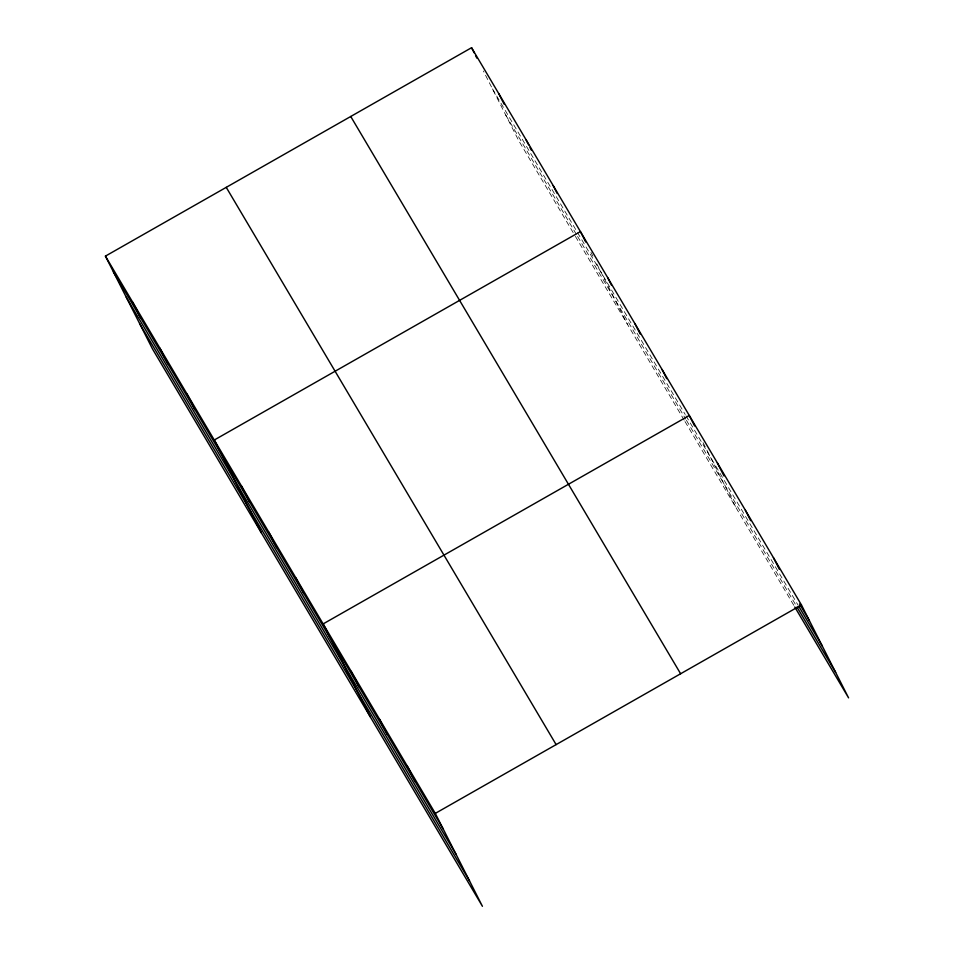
<?xml version="1.0" encoding="UTF-8"?>
<svg xmlns="http://www.w3.org/2000/svg" width="954" height="954" viewBox="0 0 954 954"><rect width="100%" height="100%" fill="white"/><g stroke="black" fill="none" stroke-linecap="round" stroke-linejoin="round"><path stroke-width="0.72" stroke-dasharray="4.77 3.58" d="M492.455 88.865L685.222 414.513M685.986 415.789L798.081 605.158M505.775 115.124L576.836 235.161M577.599 236.437L685.699 419.068M686.451 420.344L796.256 605.814M573.139 232.561L518.702 140.608L483.404 71.025M575.405 236.389L684.268 420.285M685.02 421.561L794.026 605.695M703.062 442.632L736.428 508.399M590.967 252.369L592.911 256.197M596.787 263.841L627.565 324.503"/><path stroke-width="1.43" d="M105.417 256.125L435.298 813.392L482.426 906.3L152.545 349.033L105.417 256.125L471.574 47.7L801.455 604.967L848.583 697.875L794.777 606.982M435.298 813.392L801.455 604.967M799.547 604.001L809.409 620.637M798.844 606.446L822.336 646.132M797.007 607.102L835.656 672.391M350.738 116.483L680.619 673.751M226.241 187.342L556.122 744.609M113.359 271.795L443.24 829.062M126.298 297.29L456.179 854.557M139.618 323.549L469.499 880.816M773.408 557.601L779.382 569.347M745.372 510.235L750.679 520.681M717.336 462.857L723.955 475.927M694.595 425.949L689.289 415.491L323.132 623.916L370.271 716.836M662.076 369.52L666.715 378.666M634.863 323.549L640.17 333.995M607.65 277.566L611.621 285.413M585.732 242.042L580.437 231.595L214.268 440.021L261.408 532.928M553.213 185.625L557.196 193.459M526 139.654L528.647 144.877M529.983 147.488L531.306 150.1M498.787 93.671L504.094 104.129M471.574 47.7L474.221 52.923M475.545 55.535L476.869 58.146M407.251 766.026L415.205 781.696M379.215 718.66L387.169 734.33M351.167 671.294L359.121 686.963M295.919 577.945L303.873 593.615M268.706 531.974L276.66 547.644M241.493 486.003L249.435 501.673M187.056 394.05L195.01 409.719M159.843 348.079L167.797 363.748M132.63 302.096L140.584 317.777"/></g></svg>
